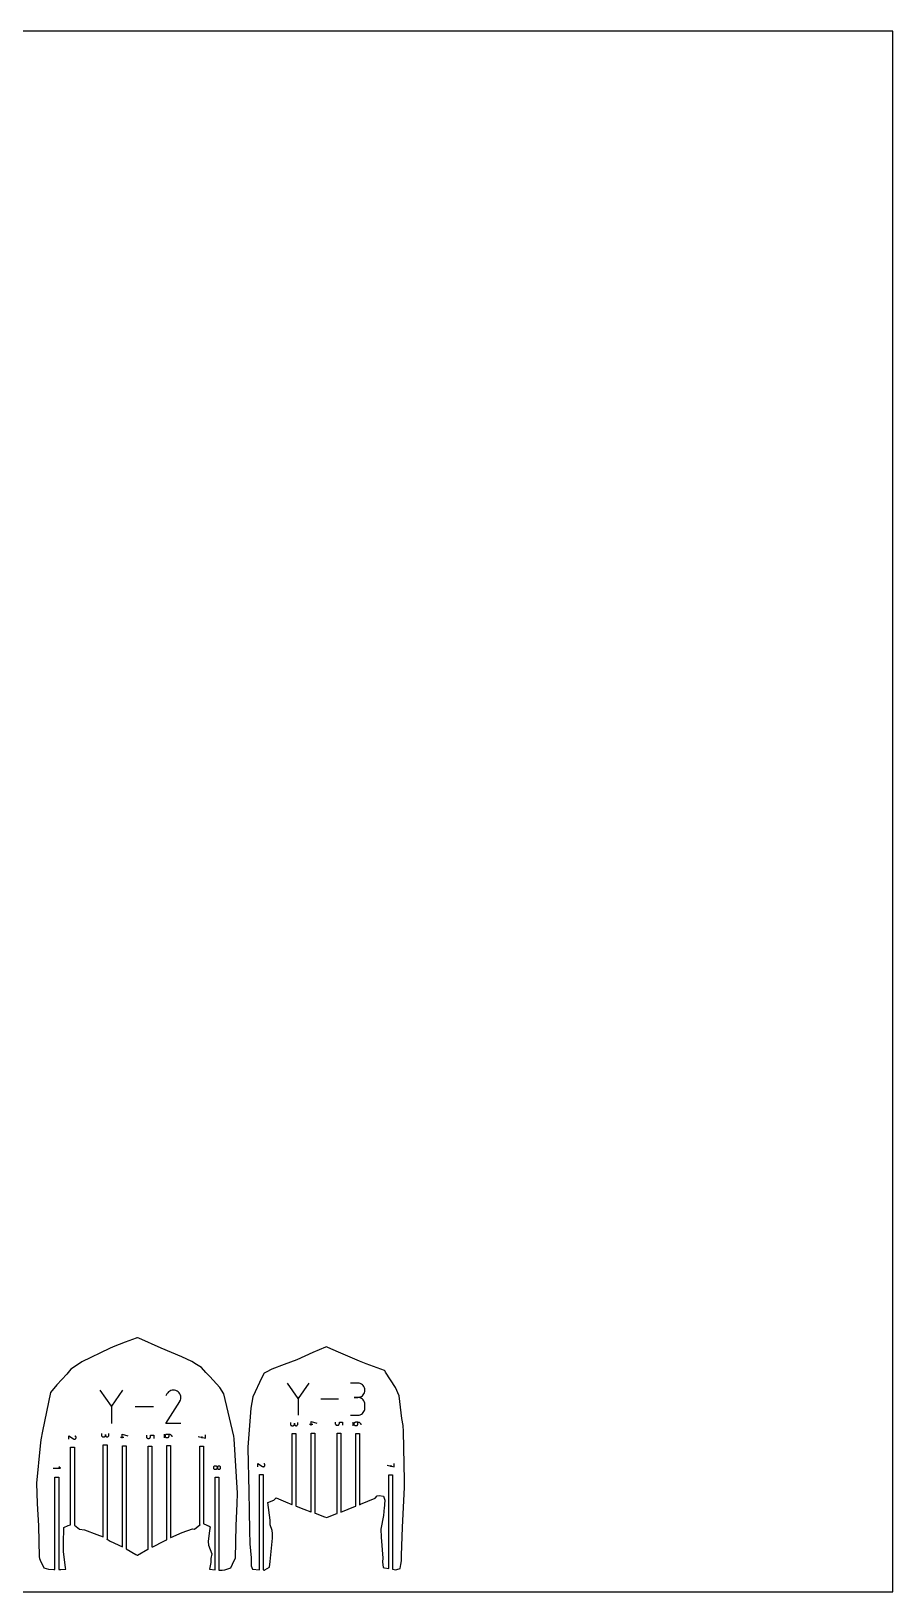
# Model space of a CAD drawing. Extents: x 0 to 560, y 0 to 480.
# Drawn here: x 295 to 560, y 0 to 480 of the extents above; entities that cross this region are included whole.
import ezdxf

# ---------------------------------------------------------------- set-up
doc = ezdxf.new("R2010")
doc.units = 0

msp = doc.modelspace()

# ---------------------------------------------------------------- linework, layer by layer
at = {"layer": 'annotation', "color": 1}
for p, q in [((377.116152, 59.434951), (373.816415, 64.206822)), ((380.41527, 64.206822), (377.116152, 59.434951)), ((395.440584, 64.195035), (393.243861, 64.195035)), ((395.83567, 64.159573), (395.440584, 64.195035)), ((396.207432, 64.057377), (395.83567, 64.159573)), ((396.549687, 63.894731), (396.207432, 64.057377)), ((396.856252, 63.677922), (396.549687, 63.894731)), ((397.120943, 63.413235), (396.856252, 63.677922)), ((397.337577, 63.106956), (397.120943, 63.413235)), ((397.499972, 62.765369), (397.337577, 63.106956)), ((397.601943, 62.39476), (397.499972, 62.765369)), ((319.693042, 57.059146), (316.262757, 62.019806)), ((323.122681, 62.019806), (319.693042, 57.059146)), ((336.459585, 51.735639), (340.679886, 58.529783)), ((336.765918, 60.875971), (336.466034, 60.30071)), ((337.0039, 61.213433), (336.765918, 60.875971)), ((337.289425, 61.495136), (337.0039, 61.213433)), ((337.613809, 61.718823), (337.289425, 61.495136)), ((337.968369, 61.882239), (337.613809, 61.718823)), ((338.344421, 61.983127), (337.968369, 61.882239)), ((338.73328, 62.019232), (338.344421, 61.983127)), ((339.126264, 61.988299), (338.73328, 62.019232)), ((339.514688, 61.88807), (339.126264, 61.988299)), ((339.889869, 61.716291), (339.514688, 61.88807)), ((340.225429, 61.478012), (339.889869, 61.716291)), ((339.889869, 61.716291), (339.889869, 61.716291)), ((340.505993, 61.192078), (340.225429, 61.478012)), ((340.729067, 60.867253), (340.505993, 61.192078)), ((340.679886, 58.529783), (340.684931, 58.536026)), ((340.679886, 58.529783), (340.679886, 58.529783)), ((340.684931, 58.536026), (340.689769, 58.542322)), ((340.689769, 58.542322), (340.694432, 58.548724)), ((340.694432, 58.548724), (340.698952, 58.555286)), ((340.698952, 58.555286), (340.70336, 58.562059)), ((340.70336, 58.562059), (340.707689, 58.569099)), ((340.707689, 58.569099), (340.71197, 58.576456)), ((340.71197, 58.576456), (340.716235, 58.584185)), ((340.716235, 58.584185), (340.720515, 58.592339)), ((340.720515, 58.592339), (340.894771, 58.96648)), ((340.720515, 58.592339), (340.720515, 58.592339)), ((340.892156, 60.5123), (340.729067, 60.867253)), ((340.992765, 60.135983), (340.892156, 60.5123)), ((340.894771, 58.96648), (340.996568, 59.35431)), ((341.028401, 59.747065), (340.992765, 60.135983)), ((340.996568, 59.35431), (341.028401, 59.747065)), ((377.116152, 59.818959), (377.116152, 54.313813)), ((389.535145, 59.260318), (384.126156, 59.260318)), ((395.440584, 59.801589), (394.340671, 59.801589)), ((394.340671, 59.801589), (395.440584, 59.801589)), ((395.440584, 59.801589), (395.83567, 59.837059)), ((395.83567, 59.766126), (395.440584, 59.801589)), ((395.440584, 59.801589), (395.440584, 59.801589)), ((395.83567, 59.837059), (396.207432, 59.939316)), ((396.207432, 59.66393), (395.83567, 59.766126)), ((396.207432, 59.939316), (396.549687, 60.102123)), ((396.549687, 59.501285), (396.207432, 59.66393)), ((396.549687, 60.102123), (396.856252, 60.319246)), ((396.856252, 59.284476), (396.549687, 59.501285)), ((396.856252, 60.319246), (397.120943, 60.584452)), ((397.120943, 59.019789), (396.856252, 59.284476)), ((397.120943, 60.584452), (397.337577, 60.891506)), ((397.337577, 58.713509), (397.120943, 59.019789)), ((397.337577, 60.891506), (397.499972, 61.234174)), ((397.499972, 58.371922), (397.337577, 58.713509)), ((397.499972, 61.234174), (397.601943, 61.606222)), ((397.601943, 58.001313), (397.499972, 58.371922)), ((397.637307, 62.001414), (397.601943, 62.39476)), ((397.601943, 61.606222), (397.637307, 62.001414)), ((397.637307, 57.607967), (397.601943, 58.001313)), ((397.637307, 62.001414), (397.637307, 62.001414)), ((397.637307, 56.508055), (397.637307, 57.607967)), ((397.637307, 57.607967), (397.637307, 57.607967)), ((319.693042, 57.458346), (319.693042, 51.7354)), ((332.603366, 56.877603), (326.980381, 56.877603)), ((393.243861, 54.314433), (395.440584, 54.314433)), ((395.440584, 54.314433), (395.83567, 54.349875)), ((395.440584, 54.314433), (395.440584, 54.314433)), ((395.83567, 54.349875), (396.207432, 54.452021)), ((396.207432, 54.452021), (396.549687, 54.6146)), ((396.549687, 54.6146), (396.856252, 54.831342)), ((396.856252, 54.831342), (397.120943, 55.095978)), ((397.120943, 55.095978), (397.337577, 55.402237)), ((397.337577, 55.402237), (397.499972, 55.74385)), ((397.499972, 55.74385), (397.601943, 56.114546)), ((397.601943, 56.114546), (397.637307, 56.508055)), ((316.647301, 48.654534), (316.647301, 48.157115)), ((316.647301, 48.157115), (316.647301, 48.157115)), ((316.647301, 48.157115), (316.655326, 48.067653)), ((316.655326, 48.067653), (316.678456, 47.983473)), ((317.858623, 47.983473), (317.881764, 48.067653)), ((317.881764, 48.067653), (317.889794, 48.157115)), ((317.889794, 48.157115), (317.889794, 48.406176)), ((317.889794, 48.406176), (317.889794, 48.157115)), ((317.889794, 48.157115), (317.889794, 48.157115)), ((317.889794, 48.157115), (317.897826, 48.067653)), ((317.897826, 48.067653), (317.920981, 47.983473)), ((318.853461, 47.983473), (318.876602, 48.067653)), ((318.876602, 48.067653), (318.884632, 48.157115)), ((318.884632, 48.157115), (318.884632, 48.654534)), ((322.994171, 47.200038), (322.994171, 48.443796)), ((322.994171, 48.443796), (324.736191, 47.947079)), ((330.451073, 48.177311), (330.451073, 47.679892)), ((331.693566, 47.679892), (331.693566, 48.177311)), ((331.693566, 48.177311), (332.691073, 48.177311)), ((332.691073, 48.177311), (332.691073, 47.182474)), ((335.889026, 48.483723), (335.889026, 47.363723)), ((336.177053, 48.013281), (336.169026, 47.924004)), ((336.200195, 48.097363), (336.177053, 48.013281)), ((336.237042, 48.174834), (336.200195, 48.097363)), ((336.286184, 48.244274), (336.237042, 48.174834)), ((336.346214, 48.304268), (336.286184, 48.244274)), ((336.41572, 48.353397), (336.346214, 48.304268)), ((336.493294, 48.390244), (336.41572, 48.353397)), ((341.026848, 51.735639), (336.459585, 51.735639)), ((336.577526, 48.413392), (336.493294, 48.390244)), ((336.667007, 48.421423), (336.577526, 48.413392)), ((337.41152, 48.421423), (336.667007, 48.421423)), ((336.667007, 48.421423), (336.667007, 48.421423)), ((337.562926, 48.410409), (337.41152, 48.421423)), ((337.41152, 47.924004), (337.41152, 48.421423)), ((337.708398, 48.378261), (337.562926, 48.410409)), ((337.846131, 48.326322), (337.708398, 48.378261)), ((337.974323, 48.255934), (337.846131, 48.326322)), ((338.091169, 48.168439), (337.974323, 48.255934)), ((338.194866, 48.065181), (338.091169, 48.168439)), ((338.28361, 47.9475), (338.194866, 48.065181)), ((348.600837, 47.24247), (348.600837, 48.238572)), ((374.736137, 52.07151), (374.736137, 51.574091)), ((374.736137, 51.574091), (374.736137, 51.574091)), ((374.736137, 51.574091), (374.744162, 51.484629)), ((374.744162, 51.484629), (374.767292, 51.400448)), ((374.767292, 51.400448), (374.804106, 51.322949)), ((374.804106, 51.322949), (374.853184, 51.253532)), ((374.853184, 51.253532), (374.913107, 51.193596)), ((374.913107, 51.193596), (374.982456, 51.144542)), ((374.982456, 51.144542), (375.059809, 51.10777)), ((375.059809, 51.10777), (375.143748, 51.08468)), ((375.143748, 51.08468), (375.232853, 51.076672)), ((375.232853, 51.076672), (375.481914, 51.076672)), ((375.481914, 51.076672), (375.570982, 51.08468)), ((375.481914, 51.076672), (375.481914, 51.076672)), ((375.570982, 51.08468), (375.654901, 51.10777)), ((375.654901, 51.10777), (375.732249, 51.144542)), ((375.732249, 51.144542), (375.801602, 51.193596)), ((375.801602, 51.193596), (375.861537, 51.253532)), ((375.861537, 51.253532), (375.91063, 51.322949)), ((375.91063, 51.322949), (375.947459, 51.400448)), ((375.947459, 51.400448), (375.9706, 51.484629)), ((375.9706, 51.484629), (375.97863, 51.574091)), ((375.97863, 51.574091), (375.97863, 51.823152)), ((375.97863, 51.823152), (375.97863, 51.574091)), ((375.97863, 51.574091), (375.97863, 51.574091)), ((375.97863, 51.574091), (375.986662, 51.484629)), ((375.986662, 51.484629), (376.009817, 51.400448)), ((376.009817, 51.400448), (376.046682, 51.322949)), ((376.046682, 51.322949), (376.095847, 51.253532)), ((376.095847, 51.253532), (376.155899, 51.193596)), ((376.155899, 51.193596), (376.225428, 51.144542)), ((376.225428, 51.144542), (376.30302, 51.10777)), ((376.30302, 51.10777), (376.387265, 51.08468)), ((376.387265, 51.08468), (376.476752, 51.076672)), ((376.476752, 51.076672), (376.565819, 51.08468)), ((376.476752, 51.076672), (376.476752, 51.076672)), ((376.565819, 51.08468), (376.649739, 51.10777)), ((376.649739, 51.10777), (376.727087, 51.144542)), ((376.727087, 51.144542), (376.79644, 51.193596)), ((376.79644, 51.193596), (376.856375, 51.253532)), ((376.856375, 51.253532), (376.905468, 51.322949)), ((376.905468, 51.322949), (376.942297, 51.400448)), ((376.942297, 51.400448), (376.965438, 51.484629)), ((376.965438, 51.484629), (376.973468, 51.574091)), ((376.973468, 51.574091), (376.973468, 52.07151)), ((380.585027, 51.512726), (381.579864, 51.512726)), ((381.083007, 51.139908), (381.083007, 52.383665)), ((381.083007, 52.383665), (382.825027, 51.886949)), ((388.539909, 52.221517), (388.539909, 51.724099)), ((388.539909, 51.724099), (388.539909, 51.724099)), ((388.539909, 51.724099), (388.547936, 51.634822)), ((388.547936, 51.634822), (388.571078, 51.550739)), ((388.571078, 51.550739), (388.607924, 51.473269)), ((388.607924, 51.473269), (388.657067, 51.403828)), ((388.657067, 51.403828), (388.717096, 51.343835)), ((388.717096, 51.343835), (388.786602, 51.294706)), ((388.786602, 51.294706), (388.864176, 51.257858)), ((388.864176, 51.257858), (388.948408, 51.234711)), ((388.948408, 51.234711), (389.03789, 51.22668)), ((389.03789, 51.22668), (389.285686, 51.22668)), ((389.285686, 51.22668), (389.375124, 51.234706)), ((389.285686, 51.22668), (389.285686, 51.22668)), ((389.375124, 51.234706), (389.45924, 51.257842)), ((389.45924, 51.257842), (389.536645, 51.294674)), ((389.536645, 51.294674), (389.605952, 51.343789)), ((389.605952, 51.343789), (389.665771, 51.403771)), ((389.665771, 51.403771), (389.714715, 51.473207)), ((389.714715, 51.473207), (389.751393, 51.550683)), ((389.751393, 51.550683), (389.774419, 51.634785)), ((389.774419, 51.634785), (389.782402, 51.724099)), ((389.782402, 51.724099), (389.782402, 52.221517)), ((389.782402, 52.221517), (390.779909, 52.221517)), ((390.779909, 52.221517), (390.779909, 51.22668)), ((393.977862, 52.185925), (393.977862, 51.065925)), ((394.26589, 51.715483), (394.257862, 51.626206)), ((394.257862, 51.626206), (394.257862, 51.626206)), ((394.257862, 51.626206), (394.26589, 51.536744)), ((394.289031, 51.799565), (394.26589, 51.715483)), ((394.26589, 51.536744), (394.289031, 51.452563)), ((394.325878, 51.877035), (394.289031, 51.799565)), ((394.289031, 51.452563), (394.325878, 51.375064)), ((394.375021, 51.946476), (394.325878, 51.877035)), ((394.325878, 51.375064), (394.375021, 51.305646)), ((394.43505, 52.006469), (394.375021, 51.946476)), ((394.375021, 51.305646), (394.43505, 51.245711)), ((394.504556, 52.055599), (394.43505, 52.006469)), ((394.43505, 51.245711), (394.504556, 51.196657)), ((394.58213, 52.092446), (394.504556, 52.055599)), ((394.504556, 51.196657), (394.58213, 51.159885)), ((394.666362, 52.115594), (394.58213, 52.092446)), ((394.58213, 51.159885), (394.666362, 51.136795)), ((394.755843, 52.123624), (394.666362, 52.115594)), ((394.666362, 51.136795), (394.755843, 51.128787)), ((395.500356, 52.123624), (394.755843, 52.123624)), ((394.755843, 52.123624), (394.755843, 52.123624)), ((394.755843, 51.128787), (395.003639, 51.128787)), ((395.003639, 51.128787), (395.093077, 51.136795)), ((395.003639, 51.128787), (395.003639, 51.128787)), ((395.093077, 51.136795), (395.177193, 51.159885)), ((395.177193, 51.159885), (395.254599, 51.196657)), ((395.254599, 51.196657), (395.323906, 51.245711)), ((395.323906, 51.245711), (395.383725, 51.305646)), ((395.383725, 51.305646), (395.432668, 51.375064)), ((395.432668, 51.375064), (395.469347, 51.452563)), ((395.469347, 51.452563), (395.492372, 51.536744)), ((395.492372, 51.536744), (395.500356, 51.626206)), ((395.651762, 52.11261), (395.500356, 52.123624)), ((395.500356, 51.626206), (395.500356, 52.123624)), ((395.797234, 52.080463), (395.651762, 52.11261)), ((395.934967, 52.028524), (395.797234, 52.080463)), ((396.063159, 51.958136), (395.934967, 52.028524)), ((396.180005, 51.870641), (396.063159, 51.958136)), ((396.283702, 51.767382), (396.180005, 51.870641)), ((396.372446, 51.649701), (396.283702, 51.767382)), ((396.444434, 51.518941), (396.372446, 51.649701)), ((396.497862, 51.376443), (396.444434, 51.518941)), ((396.497862, 51.376443), (396.497862, 51.376443)), ((306.586408, 46.958202), (306.586408, 47.953039)), ((306.586408, 47.953039), (308.066303, 47.033777)), ((308.066303, 47.033777), (308.066303, 47.033777)), ((308.066303, 47.033777), (308.067663, 47.032678)), ((308.067663, 47.032678), (308.069034, 47.031624)), ((308.069034, 47.031624), (308.070429, 47.030608)), ((308.070429, 47.030608), (308.071858, 47.029624)), ((308.071858, 47.029624), (308.073333, 47.028664)), ((308.073333, 47.028664), (308.074867, 47.027721)), ((308.074867, 47.027721), (308.076469, 47.026788)), ((308.076469, 47.026788), (308.078153, 47.025859)), ((308.078153, 47.025859), (308.079929, 47.024927)), ((308.079929, 47.024927), (308.079929, 47.024927)), ((308.079929, 47.024927), (308.161424, 46.986971)), ((308.161424, 46.986971), (308.245901, 46.964797)), ((308.245901, 46.964797), (308.33145, 46.957863)), ((308.33145, 46.957863), (308.416164, 46.965626)), ((308.416164, 46.965626), (308.498133, 46.98754)), ((308.577348, 47.886314), (308.452045, 47.951634)), ((308.498133, 46.98754), (308.575449, 47.023064)), ((308.575449, 47.023064), (308.646202, 47.071654)), ((308.650853, 47.834477), (308.577348, 47.886314)), ((308.646202, 47.071654), (308.708484, 47.132766)), ((308.712214, 47.772284), (308.650853, 47.834477)), ((308.708484, 47.132766), (308.760385, 47.205857)), ((308.760937, 47.701627), (308.712214, 47.772284)), ((308.760385, 47.205857), (308.797802, 47.287579)), ((308.760385, 47.205857), (308.760385, 47.205857)), ((308.796532, 47.624397), (308.760937, 47.701627)), ((308.818507, 47.542486), (308.796532, 47.624397)), ((308.797802, 47.287579), (308.819634, 47.372185)), ((308.826372, 47.457785), (308.818507, 47.542486)), ((308.819634, 47.372185), (308.826372, 47.457785)), ((316.678456, 47.983473), (316.715269, 47.905973)), ((316.715269, 47.905973), (316.764348, 47.836556)), ((316.764348, 47.836556), (316.824271, 47.77662)), ((316.824271, 47.77662), (316.89362, 47.727566)), ((316.89362, 47.727566), (316.970973, 47.690794)), ((316.970973, 47.690794), (317.054912, 47.667704)), ((317.054912, 47.667704), (317.144017, 47.659696)), ((317.144017, 47.659696), (317.393078, 47.659696)), ((317.393078, 47.659696), (317.482146, 47.667704)), ((317.393078, 47.659696), (317.393078, 47.659696)), ((317.482146, 47.667704), (317.566065, 47.690794)), ((317.566065, 47.690794), (317.643413, 47.727566)), ((317.643413, 47.727566), (317.712766, 47.77662)), ((317.712766, 47.77662), (317.772701, 47.836556)), ((317.772701, 47.836556), (317.821794, 47.905973)), ((317.821794, 47.905973), (317.858623, 47.983473)), ((317.920981, 47.983473), (317.957846, 47.905973)), ((317.957846, 47.905973), (318.007011, 47.836556)), ((318.007011, 47.836556), (318.067063, 47.77662)), ((318.067063, 47.77662), (318.136592, 47.727566)), ((318.136592, 47.727566), (318.214184, 47.690794)), ((318.214184, 47.690794), (318.298429, 47.667704)), ((318.298429, 47.667704), (318.387915, 47.659696)), ((318.387915, 47.659696), (318.476983, 47.667704)), ((318.387915, 47.659696), (318.387915, 47.659696)), ((318.476983, 47.667704), (318.560903, 47.690794)), ((318.560903, 47.690794), (318.638251, 47.727566)), ((318.638251, 47.727566), (318.707604, 47.77662)), ((318.707604, 47.77662), (318.767538, 47.836556)), ((318.767538, 47.836556), (318.816632, 47.905973)), ((318.816632, 47.905973), (318.853461, 47.983473)), ((322.496191, 47.572856), (323.491028, 47.572856)), ((330.451073, 47.679892), (330.451073, 47.679892)), ((330.451073, 47.679892), (330.4591, 47.590615)), ((330.4591, 47.590615), (330.482241, 47.506533)), ((330.482241, 47.506533), (330.519088, 47.429063)), ((330.519088, 47.429063), (330.568231, 47.359622)), ((330.568231, 47.359622), (330.62826, 47.299629)), ((330.62826, 47.299629), (330.697766, 47.2505)), ((330.697766, 47.2505), (330.77534, 47.213652)), ((330.77534, 47.213652), (330.859572, 47.190505)), ((330.859572, 47.190505), (330.949053, 47.182474)), ((330.949053, 47.182474), (331.19685, 47.182474)), ((331.19685, 47.182474), (331.286288, 47.1905)), ((331.19685, 47.182474), (331.19685, 47.182474)), ((331.286288, 47.1905), (331.370404, 47.213636)), ((331.370404, 47.213636), (331.447809, 47.250468)), ((331.447809, 47.250468), (331.517116, 47.299582)), ((331.517116, 47.299582), (331.576935, 47.359564)), ((331.576935, 47.359564), (331.625878, 47.429)), ((331.625878, 47.429), (331.662557, 47.506476)), ((331.662557, 47.506476), (331.685582, 47.590578)), ((331.685582, 47.590578), (331.693566, 47.679892)), ((336.169026, 47.924004), (336.169026, 47.924004)), ((336.169026, 47.924004), (336.177053, 47.834542)), ((336.177053, 47.834542), (336.200195, 47.750361)), ((336.200195, 47.750361), (336.237042, 47.672862)), ((336.237042, 47.672862), (336.286184, 47.603445)), ((336.286184, 47.603445), (336.346214, 47.543509)), ((336.346214, 47.543509), (336.41572, 47.494455)), ((336.41572, 47.494455), (336.493294, 47.457683)), ((336.493294, 47.457683), (336.577526, 47.434593)), ((336.577526, 47.434593), (336.667007, 47.426585)), ((336.667007, 47.426585), (336.914803, 47.426585)), ((336.914803, 47.426585), (337.004241, 47.434593)), ((336.914803, 47.426585), (336.914803, 47.426585)), ((337.004241, 47.434593), (337.088357, 47.457683)), ((337.088357, 47.457683), (337.165763, 47.494455)), ((337.165763, 47.494455), (337.23507, 47.543509)), ((337.23507, 47.543509), (337.294889, 47.603445)), ((337.294889, 47.603445), (337.343832, 47.672862)), ((337.343832, 47.672862), (337.380511, 47.750361)), ((337.380511, 47.750361), (337.403536, 47.834542)), ((337.403536, 47.834542), (337.41152, 47.924004)), ((338.355598, 47.816739), (338.28361, 47.9475)), ((338.409026, 47.674241), (338.355598, 47.816739)), ((338.409026, 47.674241), (338.409026, 47.674241)), ((346.360837, 47.740451), (348.600837, 47.24247)), ((347.60333, 47.24247), (347.60333, 47.740451)), ((304.023536, 37.982574), (303.525415, 38.480554)), ((351.107909, 38.432703), (351.07123, 38.355233)), ((351.156852, 38.502144), (351.107909, 38.432703)), ((351.216671, 38.562137), (351.156852, 38.502144)), ((351.285978, 38.611266), (351.216671, 38.562137)), ((351.363383, 38.648114), (351.285978, 38.611266)), ((351.447499, 38.671261), (351.363383, 38.648114)), ((351.536937, 38.679292), (351.447499, 38.671261)), ((351.536937, 38.679292), (351.536937, 38.679292)), ((351.784734, 38.679292), (351.536937, 38.679292)), ((351.874178, 38.671266), (351.784734, 38.679292)), ((351.95839, 38.64813), (351.874178, 38.671266)), ((352.035958, 38.611298), (351.95839, 38.64813)), ((352.105469, 38.562183), (352.035958, 38.611298)), ((352.16551, 38.502201), (352.105469, 38.562183)), ((352.214668, 38.432765), (352.16551, 38.502201)), ((352.251529, 38.355289), (352.214668, 38.432765)), ((352.350766, 38.432703), (352.313901, 38.355233)), ((352.399931, 38.502144), (352.350766, 38.432703)), ((352.459983, 38.562137), (352.399931, 38.502144)), ((352.529512, 38.611266), (352.459983, 38.562137)), ((352.607104, 38.648114), (352.529512, 38.611266)), ((352.691349, 38.671261), (352.607104, 38.648114)), ((352.780835, 38.679292), (352.691349, 38.671261)), ((352.869903, 38.671266), (352.780835, 38.679292)), ((352.780835, 38.679292), (352.780835, 38.679292)), ((352.953823, 38.64813), (352.869903, 38.671266)), ((353.031171, 38.611298), (352.953823, 38.64813)), ((353.100524, 38.562183), (353.031171, 38.611298)), ((353.160458, 38.502201), (353.100524, 38.562183)), ((353.209552, 38.432765), (353.160458, 38.502201)), ((353.246381, 38.355289), (353.209552, 38.432765)), ((364.675244, 38.472623), (364.675244, 39.467461)), ((364.675244, 39.467461), (366.155139, 38.548198)), ((366.155139, 38.548198), (366.155139, 38.548198)), ((366.155139, 38.548198), (366.156499, 38.5471)), ((366.156499, 38.5471), (366.15787, 38.546046)), ((366.15787, 38.546046), (366.159265, 38.54503)), ((366.159265, 38.54503), (366.160694, 38.544046)), ((366.160694, 38.544046), (366.162169, 38.543085)), ((366.162169, 38.543085), (366.163703, 38.542142)), ((366.163703, 38.542142), (366.165305, 38.54121)), ((366.165305, 38.54121), (366.166989, 38.540281)), ((366.166989, 38.540281), (366.168765, 38.539349)), ((366.168765, 38.539349), (366.168765, 38.539349)), ((366.168765, 38.539349), (366.25026, 38.501392)), ((366.25026, 38.501392), (366.334737, 38.479219)), ((366.334737, 38.479219), (366.420286, 38.472285)), ((366.420286, 38.472285), (366.505, 38.480047)), ((366.505, 38.480047), (366.586969, 38.501962)), ((366.666184, 39.400736), (366.540881, 39.466056)), ((366.586969, 38.501962), (366.664285, 38.537486)), ((366.664285, 38.537486), (366.735038, 38.586076)), ((366.739689, 39.348899), (366.666184, 39.400736)), ((366.735038, 38.586076), (366.79732, 38.647188)), ((366.80105, 39.286706), (366.739689, 39.348899)), ((366.79732, 38.647188), (366.849221, 38.720279)), ((366.849773, 39.216049), (366.80105, 39.286706)), ((366.849221, 38.720279), (366.886638, 38.802001)), ((366.849221, 38.720279), (366.849221, 38.720279)), ((366.885368, 39.138819), (366.849773, 39.216049)), ((366.907343, 39.056908), (366.885368, 39.138819)), ((366.886638, 38.802001), (366.90847, 38.886607)), ((366.915208, 38.972207), (366.907343, 39.056908)), ((366.90847, 38.886607), (366.915208, 38.972207)), ((404.449673, 38.936314), (406.689673, 38.438333)), ((405.692167, 38.438333), (405.692167, 38.936314)), ((406.689673, 38.438333), (406.689673, 39.434435)), ((301.783536, 37.982574), (304.023536, 37.982574)), ((351.048205, 38.27115), (351.040221, 38.181873)), ((351.040221, 38.181873), (351.040221, 38.181873)), ((351.040221, 38.181873), (351.048205, 38.092596)), ((351.07123, 38.355233), (351.048205, 38.27115)), ((351.048205, 38.092596), (351.07123, 38.008514)), ((351.07123, 38.008514), (351.107909, 37.931044)), ((351.107909, 37.931044), (351.156852, 37.861603)), ((351.156852, 37.861603), (351.216671, 37.80161)), ((351.216671, 37.80161), (351.285978, 37.752481)), ((351.285978, 37.752481), (351.363383, 37.715633)), ((351.363383, 37.715633), (351.447499, 37.692486)), ((351.447499, 37.692486), (351.536937, 37.684455)), ((351.536937, 37.684455), (351.784734, 37.684455)), ((351.784734, 37.684455), (351.874215, 37.692481)), ((351.784734, 37.684455), (351.784734, 37.684455)), ((351.874215, 37.692481), (351.958447, 37.715617)), ((351.958447, 37.715617), (352.036021, 37.752449)), ((352.036021, 37.752449), (352.105527, 37.801563)), ((352.105527, 37.801563), (352.165556, 37.861545)), ((352.165556, 37.861545), (352.214699, 37.930982)), ((352.214699, 37.930982), (352.251546, 38.008458)), ((352.274683, 38.271187), (352.251529, 38.355289)), ((352.251546, 38.008458), (352.274687, 38.092559)), ((352.282714, 38.181873), (352.274683, 38.271187)), ((352.274687, 38.092559), (352.282714, 38.181873)), ((352.290746, 38.27115), (352.282714, 38.181873)), ((352.282714, 38.181873), (352.282714, 38.181873)), ((352.282714, 38.181873), (352.282714, 38.181873)), ((352.282714, 38.181873), (352.290746, 38.092596)), ((352.313901, 38.355233), (352.290746, 38.27115)), ((352.290746, 38.092596), (352.313901, 38.008514)), ((352.313901, 38.008514), (352.350766, 37.931044)), ((352.350766, 37.931044), (352.399931, 37.861603)), ((352.399931, 37.861603), (352.459983, 37.80161)), ((352.459983, 37.80161), (352.529512, 37.752481)), ((352.529512, 37.752481), (352.607104, 37.715633)), ((352.607104, 37.715633), (352.691349, 37.692486)), ((352.691349, 37.692486), (352.780835, 37.684455)), ((352.780835, 37.684455), (352.869903, 37.692481)), ((352.780835, 37.684455), (352.780835, 37.684455)), ((352.869903, 37.692481), (352.953823, 37.715617)), ((352.953823, 37.715617), (353.031171, 37.752449)), ((353.031171, 37.752449), (353.100524, 37.801563)), ((353.100524, 37.801563), (353.160458, 37.861545)), ((353.160458, 37.861545), (353.209552, 37.930982)), ((353.209552, 37.930982), (353.246381, 38.008458)), ((353.269522, 38.271187), (353.246381, 38.355289)), ((353.246381, 38.008458), (353.269522, 38.092559)), ((353.277552, 38.181873), (353.269522, 38.271187)), ((353.269522, 38.092559), (353.277552, 38.181873)), ((353.277552, 38.181873), (353.277552, 38.181873))]:
    msp.add_line(p, q, dxfattribs=at)
at = {"layer": 'boundary', "color": 5}
for p, q in [((327.2916, 78.017534), (323.877339, 76.770939)), ((327.485773, 78.06362), (327.2916, 78.017534)), ((327.73277, 78.075361), (327.485773, 78.06362)), ((328.113394, 77.97512), (327.73277, 78.075361)), ((334.944363, 74.957677), (328.113394, 77.97512)), ((319.044107, 74.839673), (310.617594, 70.696959)), ((320.184366, 75.343675), (319.044107, 74.839673)), ((323.877339, 76.770939), (320.184366, 75.343675)), ((341.312166, 72.250948), (334.944363, 74.957677)), ((344.405596, 70.789897), (341.312166, 72.250948)), ((381.643132, 73.602785), (376.759484, 71.394875)), ((385.486236, 75.231074), (381.643132, 73.602785)), ((385.800538, 75.357777), (385.486236, 75.231074)), ((386.25038, 75.163092), (385.800538, 75.357777)), ((389.512235, 73.719418), (386.25038, 75.163092)), ((395.994338, 70.914705), (389.512235, 73.719418)), ((307.244066, 68.465135), (305.922035, 66.965134)), ((309.816744, 70.26445), (307.244066, 68.465135)), ((310.617594, 70.696959), (309.816744, 70.26445)), ((345.871553, 69.937833), (344.405596, 70.789897)), ((347.419288, 69.012251), (345.871553, 69.937833)), ((348.735451, 67.483188), (347.419288, 69.012251)), ((349.920883, 66.232728), (348.735451, 67.483188)), ((366.652604, 67.215643), (365.992379, 65.932977)), ((367.261807, 67.586932), (366.652604, 67.215643)), ((369.059236, 68.47313), (367.261807, 67.586932)), ((372.817827, 69.858511), (369.059236, 68.47313)), ((376.759484, 71.394875), (372.817827, 69.858511)), ((398.038082, 70.129832), (395.994338, 70.914705)), ((403.632805, 68.022109), (398.038082, 70.129832)), ((403.758105, 67.954157), (403.632805, 68.022109)), ((403.833357, 67.905547), (403.758105, 67.954157)), ((404.027666, 67.562361), (403.833357, 67.905547)), ((407.023608, 62.853765), (404.027666, 67.562361)), ((302.845477, 63.679611), (300.987421, 61.301625)), ((305.922035, 66.965134), (302.845477, 63.679611)), ((353.015406, 62.885604), (349.920883, 66.232728)), ((354.306004, 60.880351), (353.015406, 62.885604)), ((365.992379, 65.932977), (363.128555, 59.968142)), ((408.176601, 60.241126), (407.023608, 62.853765)), ((300.987421, 61.301625), (298.494924, 49.447686)), ((357.300286, 47.873039), (354.306004, 60.880351)), ((363.128555, 59.968142), (362.555946, 56.47251)), ((408.997014, 53.281919), (408.176601, 60.241126)), ((362.555946, 56.47251), (361.609413, 44.512789)), ((409.417638, 51.165797), (408.997014, 53.281919)), ((298.494924, 49.447686), (297.923117, 46.727007)), ((375.283067, 26.845356), (375.283067, 48.64681)), ((375.283067, 48.64681), (376.429067, 48.64681)), ((376.429067, 48.64681), (376.429067, 26.387678)), ((381.132027, 24.594178), (381.132027, 48.834506)), ((381.132027, 48.834506), (382.278027, 48.834506)), ((382.278027, 48.834506), (382.278027, 24.178593)), ((389.086909, 24.066652), (389.086909, 48.796818)), ((389.086909, 48.796818), (390.232909, 48.796818)), ((390.232909, 48.796818), (390.232909, 24.510158)), ((394.804862, 26.32813), (394.804862, 48.698925)), ((394.804862, 48.698925), (395.950863, 48.698925)), ((395.950863, 48.698925), (395.950862, 26.796119)), ((409.503836, 49.31618), (409.417638, 51.165797)), ((409.849166, 34.212476), (409.503836, 49.31618)), ((297.744577, 44.884644), (296.629217, 33.418421)), ((297.823298, 45.793509), (297.744577, 44.884644)), ((297.923117, 46.727007), (297.823298, 45.793509)), ((307.133426, 20.609962), (307.133426, 44.528339)), ((307.133426, 44.528339), (308.279426, 44.528339)), ((308.279426, 44.528339), (308.279426, 20.449631)), ((317.194231, 16.880565), (317.194231, 45.229834)), ((317.194231, 45.229834), (318.340231, 45.229834)), ((318.340231, 45.229834), (318.340231, 16.238517)), ((323.043191, 13.870779), (323.043191, 44.894636)), ((323.043191, 44.894636), (324.189191, 44.894636)), ((324.189191, 44.894636), (324.189191, 13.209377)), ((330.998073, 44.752611), (332.144073, 44.752612)), ((330.998073, 13.104851), (330.998073, 44.752611)), ((332.144073, 44.752612), (332.144073, 13.743294)), ((336.716026, 16.056278), (336.716026, 44.996723)), ((336.716026, 44.996723), (337.862026, 44.996723)), ((337.862026, 44.996723), (337.862026, 16.689624)), ((346.907837, 20.605503), (346.907837, 44.81317)), ((346.907837, 44.81317), (348.053837, 44.81317)), ((348.053837, 44.81317), (348.053837, 20.983848)), ((357.477042, 47.058874), (357.300286, 47.873039)), ((358.432348, 30.330849), (357.477042, 47.058874)), ((361.609413, 44.512789), (361.607348, 44.18305)), ((361.607348, 44.18305), (361.927153, 30.864686)), ((302.330536, 6.83052), (302.330536, 35.304353)), ((302.330536, 35.304353), (303.476536, 35.304353)), ((303.476536, 35.304353), (303.476536, 6.852912)), ((351.587291, 35.254592), (352.733291, 35.254593)), ((351.587291, 6.774039), (351.587291, 35.254592)), ((352.733291, 35.254593), (352.733291, 6.680989)), ((365.222263, 6.791856), (365.222262, 36.042761)), ((365.222262, 36.042761), (366.368263, 36.042761)), ((366.368263, 36.042761), (366.368263, 6.701913)), ((404.996673, 7.15073), (404.996673, 36.009033)), ((404.996673, 36.009033), (406.142673, 36.009033)), ((406.142673, 36.009033), (406.142673, 6.926285)), ((409.784693, 32.090903), (409.849166, 34.212476)), ((296.629217, 33.418421), (296.799462, 27.18886)), ((358.380597, 27.050323), (358.432348, 30.330849)), ((361.927153, 30.864686), (362.027002, 24.857127)), ((369.659025, 28.207873), (370.346837, 28.861403)), ((370.346837, 28.861403), (373.243787, 27.659784)), ((396.26823, 26.925722), (400.83535, 28.847269)), ((400.83535, 28.847269), (401.466338, 29.512263)), ((401.466338, 29.512263), (402.034275, 29.665099)), ((402.034275, 29.665099), (403.337729, 29.372574)), ((403.337729, 29.372574), (403.763299, 28.15735)), ((409.206839, 19.922463), (409.784693, 32.090903)), ((296.799462, 27.18886), (297.235561, 20.316682)), ((358.089838, 20.345535), (358.380597, 27.050323)), ((362.027002, 24.857127), (362.137792, 18.816323)), ((367.793517, 27.475049), (369.659025, 28.207873)), ((368.481456, 21.985628), (367.793517, 27.475049)), ((373.243787, 27.659784), (375.213067, 26.873312)), ((375.213067, 26.873312), (375.283067, 26.845356)), ((376.429067, 26.387678), (376.499067, 26.359722)), ((376.499067, 26.359722), (378.825379, 25.430661)), ((378.825379, 25.430661), (381.062027, 24.619563)), ((381.062027, 24.619563), (381.132027, 24.594178)), ((382.278027, 24.178593), (382.348027, 24.153208)), ((382.348027, 24.153208), (385.260483, 23.097034)), ((386.658814, 23.126971), (389.016909, 24.039562)), ((389.016909, 24.039562), (389.086909, 24.066652)), ((390.232909, 24.510158), (392.52956, 25.39897)), ((392.52956, 25.39897), (394.734862, 26.299544)), ((394.734862, 26.299544), (394.804862, 26.32813)), ((395.950862, 26.796119), (396.26823, 26.925722)), ((403.450012, 24.711108), (403.320655, 23.450191)), ((403.48815, 25.148208), (403.450012, 24.711108)), ((403.5276, 25.519909), (403.48815, 25.148208)), ((403.763299, 28.15735), (403.5276, 25.519909)), ((297.235561, 20.316682), (297.447721, 10.721209)), ((304.929299, 14.831367), (305.036352, 19.771059)), ((305.036352, 19.771059), (306.361917, 20.344295)), ((306.361917, 20.344295), (307.133426, 20.609962)), ((308.279426, 20.449631), (309.891365, 19.30026)), ((309.891365, 19.30026), (311.392561, 19.073208)), ((341.487241, 18.199707), (344.64516, 19.370492)), ((344.64516, 19.370492), (345.20446, 19.31064)), ((345.20446, 19.31064), (346.837837, 20.552291)), ((346.837837, 20.552291), (346.907837, 20.605503)), ((346.837837, 20.552291), (346.907837, 20.482591)), ((346.907837, 20.552291), (346.837837, 20.552291)), ((346.907837, 20.482591), (346.907837, 20.552291)), ((348.053837, 20.983848), (348.123837, 20.950557)), ((348.123837, 20.950557), (349.785081, 20.160481)), ((349.785081, 20.160481), (350.016501, 19.965924)), ((350.016501, 19.965924), (349.849502, 18.854804)), ((357.794838, 10.31481), (358.089838, 20.345535)), ((368.54063, 20.59306), (368.481456, 21.985628)), ((369.115148, 18.890294), (368.54063, 20.59306)), ((385.260483, 23.097034), (385.925636, 22.90074)), ((385.925636, 22.90074), (386.658814, 23.126971)), ((403.320655, 23.450191), (402.496592, 19.304697)), ((402.496592, 19.304697), (402.635942, 16.818477)), ((408.937356, 11.14752), (409.206839, 19.922463)), ((304.895034, 12.746956), (304.929299, 14.831367)), ((311.392561, 19.073208), (315.226114, 17.593595)), ((315.226114, 17.593595), (317.124231, 16.905926)), ((317.124231, 16.905926), (317.194231, 16.880565)), ((318.340231, 16.238517), (318.41023, 16.19051)), ((318.41023, 16.19051), (318.340231, 16.19051)), ((318.340231, 16.19051), (318.340231, 16.12081)), ((318.340231, 16.12081), (318.410231, 16.19051)), ((318.410231, 16.19051), (319.247991, 15.615967)), ((319.247991, 15.615967), (323.043191, 13.870779)), ((332.379516, 13.874461), (335.834048, 15.566056)), ((335.834048, 15.566056), (336.646026, 16.017371)), ((336.646026, 16.017371), (336.716026, 16.056278)), ((336.646026, 16.017371), (336.716026, 15.947671)), ((336.716026, 16.017371), (336.646026, 16.017371)), ((336.716026, 15.947671), (336.716026, 16.017371)), ((337.862026, 16.689624), (337.932026, 16.718782)), ((337.932026, 16.718782), (341.487241, 18.199707)), ((349.849502, 18.854804), (349.437556, 15.495018)), ((349.437556, 15.495018), (349.533488, 14.377363)), ((362.137792, 18.816323), (362.299897, 14.710696)), ((362.299897, 14.710696), (362.624865, 10.424925)), ((368.52282, 9.344948), (369.17783, 16.466273)), ((369.25964, 17.966616), (369.115148, 18.890294)), ((369.17783, 16.466273), (369.25964, 17.966616)), ((402.635942, 16.818477), (403.124239, 10.351272)), ((297.447721, 10.721209), (297.538124, 10.266943)), ((297.538124, 10.266943), (297.760814, 9.762659)), ((297.760814, 9.762659), (298.942738, 7.323975)), ((304.935036, 12.370155), (304.895034, 12.746956)), ((305.539056, 7.395588), (304.935036, 12.370155)), ((324.189191, 13.209377), (327.227205, 11.443243)), ((327.227205, 11.443243), (327.561469, 11.234857)), ((327.561469, 11.234857), (327.6045, 11.212758)), ((327.6045, 11.212758), (327.680128, 11.256407)), ((327.680128, 11.256407), (330.928073, 13.065854)), ((330.928073, 13.065854), (330.998073, 13.104851)), ((330.928073, 13.065854), (330.998073, 12.996154)), ((330.998073, 13.065854), (330.928073, 13.065854)), ((330.998073, 12.996154), (330.998073, 13.065854)), ((332.144073, 13.743294), (332.214073, 13.782291)), ((332.214073, 13.782291), (332.379516, 13.874461)), ((349.533488, 14.377363), (350.590636, 11.639155)), ((350.251055, 10.28904), (350.235014, 8.992355)), ((350.590636, 11.639155), (350.251055, 10.28904)), ((357.385865, 9.573306), (357.794838, 10.31481)), ((362.624865, 10.424925), (362.678346, 8.956298)), ((403.124239, 10.351272), (403.053748, 9.167454)), ((408.948071, 9.498754), (408.937356, 11.14752)), ((298.942738, 7.323975), (300.325239, 6.992135)), ((300.325239, 6.992135), (301.935493, 6.822802)), ((301.935493, 6.822802), (302.330536, 6.83052)), ((303.476536, 6.852912), (303.546536, 6.85428)), ((303.546536, 6.85428), (304.131728, 6.865713)), ((304.131728, 6.865713), (305.614309, 6.927365)), ((305.614309, 6.927365), (305.539056, 7.395588)), ((350.235014, 8.992355), (349.896016, 6.966322)), ((349.896016, 6.966322), (351.587291, 6.774039)), ((352.733291, 6.680989), (352.803291, 6.680021)), ((352.803291, 6.680021), (353.709147, 6.6675)), ((353.709147, 6.6675), (354.582462, 6.727121)), ((354.582462, 6.727121), (356.395738, 7.347462)), ((356.395738, 7.347462), (357.385865, 9.573306)), ((362.678346, 8.956298), (362.646719, 7.974835)), ((362.646719, 7.974835), (363.033903, 6.963609)), ((363.033903, 6.963609), (365.222263, 6.791856)), ((366.368263, 6.701913), (366.640603, 6.680538)), ((366.640603, 6.680538), (366.723757, 6.67236)), ((366.723757, 6.67236), (366.754632, 6.674472)), ((366.754632, 6.674472), (366.778408, 6.6675)), ((366.778408, 6.6675), (366.799066, 6.675101)), ((366.799066, 6.675101), (366.808381, 6.682823)), ((366.808381, 6.682823), (366.855397, 6.711201)), ((366.855397, 6.711201), (368.308974, 7.538626)), ((368.308974, 7.538626), (368.52282, 9.344948)), ((403.053748, 9.167454), (403.267245, 7.451605)), ((403.267245, 7.451605), (403.631137, 7.418171)), ((403.631137, 7.418171), (404.996673, 7.15073)), ((406.142673, 6.926285), (406.212673, 6.912575)), ((406.212673, 6.912575), (407.006564, 6.757091)), ((407.006564, 6.757091), (408.217951, 7.030337)), ((408.217951, 7.030337), (408.464943, 7.132633)), ((408.464943, 7.132633), (408.731342, 8.411044)), ((408.731342, 8.411044), (408.948071, 9.498754))]:
    msp.add_line(p, q, dxfattribs=at)
at = {"layer": 'frame', "color": 5}
for p, q in [((560, 480), (0, 480)), ((560, 0), (560, 480)), ((0, 0), (560, 0))]:
    msp.add_line(p, q, dxfattribs=at)

doc.saveas('drawing.dxf')
